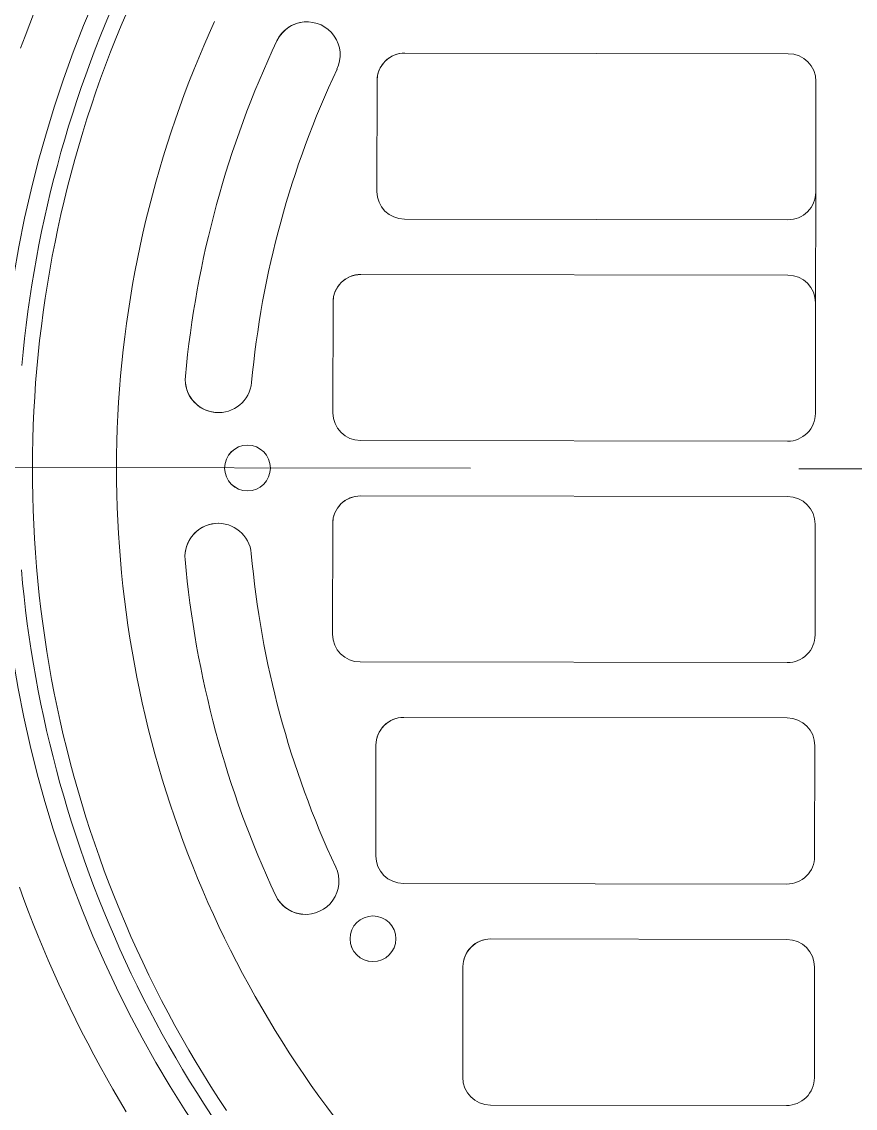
# Model space of a CAD drawing. Extents: x 766778 to 845620, y 133762 to 209800.
# Drawn here: x 783662.5 to 783853.5, y 191130.3 to 191379.5 of the extents above; entities that cross this region are included whole.
import ezdxf

# ---------------------------------------------------------------- set-up
doc = ezdxf.new("R2010")
doc.units = 0
doc.header["$MEASUREMENT"] = 0
doc.linetypes.add('CENTER', pattern=[2, 1.25, -0.25, 0.25, -0.25])
doc.layers.get('0').update_dxf_attribs({"color": 1, "linetype": 'CONTINUOUS'})
doc.layers.add('CENTER_LINES', color=1, linetype='CENTER')
doc.layers.add('LA-4748_SHOWN', color=2, linetype='CONTINUOUS', lineweight=53)

# ---------------------------------------------------------------- blocks, each defined once
blk = doc.blocks.new('ENGINE')
at = {"layer": 'CENTER_LINES', "color": 252, "linetype": 'Continuous', "lineweight": 9}
blk.add_line((942501.44, 205978.93), (942717.24, 205977.79), dxfattribs=at)
at = {"layer": 'CENTER_LINES', "color": 252, "linetype": 'Continuous', "lineweight": 5}
blk.add_line((942792.51, 205977.4), (942971.55, 205976.46), dxfattribs=at)
at = {"layer": 'LA-4748_SHOWN', "color": 252, "lineweight": 5}
for p, q in [((942617.69, 206082.92), (942616.58, 206080.12)), ((942635.08, 206082.86), (942633.86, 206079.99)), ((942637.51, 206079.64), (942638.79, 206082.63)), ((942616.58, 206080.12), (942615.51, 206077.3)), ((942633.86, 206079.99), (942632.69, 206077.11)), ((942657.7, 206077.7), (942658.95, 206080.45)), ((942636.27, 206076.63), (942637.51, 206079.64)), ((942656.48, 206074.94), (942657.7, 206077.7)), ((942615.51, 206077.3), (942614.46, 206074.48)), ((942632.69, 206077.11), (942631.54, 206074.21)), ((942635.06, 206073.6), (942636.27, 206076.63)), ((942631.54, 206074.21), (942630.43, 206071.3)), ((942633.89, 206070.57), (942635.06, 206073.6)), ((942655.29, 206072.17), (942656.48, 206074.94)), ((942702.51, 206073.08), (942790.41, 206072.64)), ((942630.43, 206071.3), (942629.36, 206068.38)), ((942632.76, 206067.51), (942633.89, 206070.57)), ((942654.14, 206069.38), (942655.29, 206072.17)), ((942629.36, 206068.38), (942628.31, 206065.45)), ((942631.67, 206064.45), (942632.76, 206067.51)), ((942653.02, 206066.57), (942654.14, 206069.38)), ((942628.31, 206065.45), (942627.3, 206062.5)), ((942651.94, 206063.76), (942653.02, 206066.57)), ((942696.13, 206066.76), (942696, 206041.36)), ((942796.73, 206066.26), (942796.34, 205990.06)), ((942630.62, 206061.37), (942631.67, 206064.45)), ((942650.89, 206060.93), (942651.94, 206063.76)), ((942627.3, 206062.5), (942626.33, 206059.54)), ((942629.6, 206058.28), (942630.62, 206061.37)), ((942649.88, 206058.08), (942650.89, 206060.93)), ((942626.33, 206059.54), (942625.39, 206056.57)), ((942628.62, 206055.17), (942629.6, 206058.28)), ((942648.9, 206055.23), (942649.88, 206058.08)), ((942625.39, 206056.57), (942624.49, 206053.59)), ((942627.68, 206052.06), (942628.62, 206055.17)), ((942647.96, 206052.36), (942648.9, 206055.23)), ((942624.49, 206053.59), (942623.62, 206050.6)), ((942623.62, 206050.6), (942622.78, 206047.6)), ((942626.78, 206048.93), (942627.68, 206052.06)), ((942647.05, 206049.48), (942647.96, 206052.36)), ((942622.78, 206047.6), (942621.98, 206044.59)), ((942625.91, 206045.79), (942626.78, 206048.93)), ((942646.18, 206046.59), (942647.05, 206049.48)), ((942625.09, 206042.64), (942625.91, 206045.79)), ((942645.34, 206043.69), (942646.18, 206046.59)), ((942621.98, 206044.59), (942621.21, 206041.58)), ((942624.3, 206039.49), (942625.09, 206042.64)), ((942644.54, 206040.78), (942645.34, 206043.69)), ((942621.21, 206041.58), (942620.48, 206038.55)), ((942643.77, 206037.86), (942644.54, 206040.78)), ((942620.48, 206038.55), (942619.78, 206035.51)), ((942623.55, 206036.32), (942624.3, 206039.49)), ((942643.05, 206034.94), (942643.77, 206037.86)), ((942619.78, 206035.51), (942619.12, 206032.47)), ((942622.85, 206033.14), (942623.55, 206036.32)), ((942622.18, 206029.96), (942622.85, 206033.14)), ((942642.35, 206032), (942643.05, 206034.94)), ((942790.22, 206034.54), (942702.32, 206034.98)), ((942619.12, 206032.47), (942618.49, 206029.42)), ((942641.69, 206029.05), (942642.35, 206032)), ((942618.49, 206029.42), (942617.9, 206026.36)), ((942621.54, 206026.76), (942622.18, 206029.96)), ((942641.07, 206026.1), (942641.69, 206029.05)), ((942617.9, 206026.36), (942617.35, 206023.3)), ((942620.95, 206023.56), (942621.54, 206026.76)), ((942640.49, 206023.14), (942641.07, 206026.1)), ((942617.35, 206023.3), (942616.83, 206020.23)), ((942620.4, 206020.36), (942620.95, 206023.56)), ((942639.94, 206020.17), (942640.49, 206023.14)), ((942616.83, 206020.23), (942616.34, 206017.15)), ((942619.89, 206017.14), (942620.4, 206020.36)), ((942639.43, 206017.2), (942639.94, 206020.17)), ((942692.26, 206022.33), (942790.15, 206021.84)), ((942616.34, 206017.15), (942615.89, 206014.07)), ((942619.41, 206013.92), (942619.89, 206017.14)), ((942638.95, 206014.22), (942639.43, 206017.2)), ((942685.87, 206016.02), (942685.75, 205990.62)), ((942615.89, 206014.07), (942615.48, 206010.98)), ((942618.98, 206010.7), (942619.41, 206013.92)), ((942638.51, 206011.23), (942638.95, 206014.22)), ((942615.48, 206010.98), (942615.1, 206007.89)), ((942618.58, 206007.47), (942618.98, 206010.7)), ((942638.11, 206008.24), (942638.51, 206011.23)), ((942615.1, 206007.89), (942614.76, 206004.79)), ((942637.74, 206005.25), (942638.11, 206008.24)), ((942618.23, 206004.23), (942618.58, 206007.47)), ((942637.41, 206002.25), (942637.74, 206005.25)), ((942614.76, 206004.79), (942614.46, 206001.7)), ((942617.91, 206000.99), (942618.23, 206004.23)), ((942617.63, 205997.75), (942617.91, 206000.99)), ((942637.12, 205999.24), (942637.41, 206002.25)), ((942617.4, 205994.5), (942617.63, 205997.75)), ((942636.86, 205996.23), (942637.12, 205999.24)), ((942636.64, 205993.22), (942636.86, 205996.23)), ((942617.2, 205991.25), (942617.4, 205994.5)), ((942636.46, 205990.21), (942636.64, 205993.22)), ((942617.04, 205988), (942617.2, 205991.25)), ((942616.93, 205984.75), (942617.04, 205988)), ((942636.31, 205987.2), (942636.46, 205990.21)), ((942636.21, 205984.18), (942636.31, 205987.2)), ((942616.85, 205981.5), (942616.93, 205984.75)), ((942636.14, 205981.16), (942636.21, 205984.18)), ((942789.96, 205983.74), (942692.06, 205984.23)), ((942616.82, 205978.24), (942616.85, 205981.5)), ((942636.1, 205978.15), (942636.14, 205981.16)), ((942616.82, 205974.99), (942616.82, 205978.24)), ((942636.11, 205975.13), (942636.1, 205978.15)), ((942616.87, 205971.73), (942616.82, 205974.99)), ((942636.15, 205972.11), (942636.11, 205975.13)), ((942616.95, 205968.48), (942616.87, 205971.73)), ((942636.23, 205969.09), (942636.15, 205972.11)), ((942789.9, 205971.04), (942692, 205971.53)), ((942617.07, 205965.23), (942616.95, 205968.48)), ((942636.34, 205966.08), (942636.23, 205969.09)), ((942636.5, 205963.06), (942636.34, 205966.08)), ((942617.24, 205961.98), (942617.07, 205965.23)), ((942636.69, 205960.05), (942636.5, 205963.06)), ((942685.62, 205965.22), (942685.49, 205939.82)), ((942796.09, 205939.26), (942796.22, 205964.66)), ((942617.44, 205958.73), (942617.24, 205961.98)), ((942617.69, 205955.48), (942617.44, 205958.73)), ((942636.91, 205957.04), (942636.69, 205960.05)), ((942617.97, 205952.24), (942617.69, 205955.48)), ((942637.17, 205954.04), (942636.91, 205957.04)), ((942614.22, 205954.86), (942614.49, 205951.75)), ((942637.47, 205951.03), (942637.17, 205954.04)), ((942614.49, 205951.75), (942614.8, 205948.65)), ((942618.29, 205949), (942617.97, 205952.24)), ((942637.81, 205948.03), (942637.47, 205951.03)), ((942614.8, 205948.65), (942615.15, 205945.56)), ((942618.66, 205945.77), (942618.29, 205949)), ((942638.18, 205945.04), (942637.81, 205948.03)), ((942615.15, 205945.56), (942615.53, 205942.47)), ((942619.06, 205942.54), (942618.66, 205945.77)), ((942638.59, 205942.05), (942638.18, 205945.04)), ((942615.53, 205942.47), (942615.95, 205939.38)), ((942619.5, 205939.31), (942619.06, 205942.54)), ((942639.04, 205939.06), (942638.59, 205942.05)), ((942615.95, 205939.38), (942616.4, 205936.3)), ((942619.98, 205936.09), (942619.5, 205939.31)), ((942639.52, 205936.09), (942639.04, 205939.06)), ((942616.4, 205936.3), (942616.89, 205933.22)), ((942620.5, 205932.88), (942619.98, 205936.09)), ((942640.04, 205933.11), (942639.52, 205936.09)), ((942616.89, 205933.22), (942617.42, 205930.15)), ((942640.6, 205930.15), (942640.04, 205933.11)), ((942691.81, 205933.43), (942789.71, 205932.94)), ((942621.06, 205929.68), (942620.5, 205932.88)), ((942617.42, 205930.15), (942617.98, 205927.09)), ((942621.66, 205926.48), (942621.06, 205929.68)), ((942641.19, 205927.19), (942640.6, 205930.15)), ((942617.98, 205927.09), (942618.58, 205924.03)), ((942622.3, 205923.28), (942621.66, 205926.48)), ((942641.81, 205924.23), (942641.19, 205927.19)), ((942618.58, 205924.03), (942619.21, 205920.98)), ((942622.98, 205920.1), (942622.3, 205923.28)), ((942642.48, 205921.29), (942641.81, 205924.23)), ((942619.21, 205920.98), (942619.87, 205917.94)), ((942643.18, 205918.35), (942642.48, 205921.29)), ((942789.64, 205920.24), (942701.74, 205920.68)), ((942623.69, 205916.93), (942622.98, 205920.1)), ((942643.91, 205915.43), (942643.18, 205918.35)), ((942619.87, 205917.94), (942620.57, 205914.91)), ((942624.45, 205913.76), (942623.69, 205916.93)), ((942620.57, 205914.91), (942621.31, 205911.88)), ((942625.24, 205910.6), (942624.45, 205913.76)), ((942644.69, 205912.51), (942643.91, 205915.43)), ((942695.36, 205914.37), (942695.23, 205888.97)), ((942795.83, 205888.46), (942795.96, 205913.86)), ((942621.31, 205911.88), (942622.08, 205908.86)), ((942626.07, 205907.46), (942625.24, 205910.6)), ((942645.49, 205909.6), (942644.69, 205912.51)), ((942622.08, 205908.86), (942622.89, 205905.85)), ((942646.34, 205906.71), (942645.49, 205909.6)), ((942622.89, 205905.85), (942623.73, 205902.85)), ((942626.94, 205904.32), (942626.07, 205907.46)), ((942647.22, 205903.82), (942646.34, 205906.71)), ((942627.85, 205901.2), (942626.94, 205904.32)), ((942648.13, 205900.94), (942647.22, 205903.82)), ((942623.73, 205902.85), (942624.6, 205899.86)), ((942628.8, 205898.08), (942627.85, 205901.2)), ((942649.08, 205898.08), (942648.13, 205900.94)), ((942624.6, 205899.86), (942625.51, 205896.89)), ((942629.79, 205894.98), (942628.8, 205898.08)), ((942650.07, 205895.23), (942649.08, 205898.08)), ((942625.51, 205896.89), (942626.46, 205893.92)), ((942626.46, 205893.92), (942627.44, 205890.96)), ((942630.82, 205891.89), (942629.79, 205894.98)), ((942651.09, 205892.39), (942650.07, 205895.23)), ((942627.44, 205890.96), (942628.45, 205888.02)), ((942631.88, 205888.82), (942630.82, 205891.89)), ((942652.15, 205889.56), (942651.09, 205892.39)), ((942632.98, 205885.75), (942631.88, 205888.82)), ((942653.24, 205886.74), (942652.15, 205889.56)), ((942628.45, 205888.02), (942629.5, 205885.08)), ((942634.12, 205882.71), (942632.98, 205885.75)), ((942654.36, 205883.94), (942653.24, 205886.74)), ((942629.5, 205885.08), (942630.58, 205882.16)), ((942655.52, 205881.16), (942654.36, 205883.94)), ((942613.5, 205882.07), (942614.51, 205879.24)), ((942630.58, 205882.16), (942631.69, 205879.25)), ((942635.29, 205879.67), (942634.12, 205882.71)), ((942656.71, 205878.38), (942655.52, 205881.16)), ((942789.45, 205882.14), (942701.55, 205882.58)), ((942614.51, 205879.24), (942615.56, 205876.41)), ((942631.69, 205879.25), (942632.84, 205876.36)), ((942636.51, 205876.65), (942635.29, 205879.67)), ((942657.94, 205875.63), (942656.71, 205878.38)), ((942615.56, 205876.41), (942616.64, 205873.6)), ((942632.84, 205876.36), (942634.02, 205873.48)), ((942637.76, 205873.65), (942636.51, 205876.65)), ((942659.2, 205872.89), (942657.94, 205875.63)), ((942616.64, 205873.6), (942617.74, 205870.8)), ((942634.02, 205873.48), (942635.24, 205870.61)), ((942639.04, 205870.66), (942637.76, 205873.65)), ((942617.74, 205870.8), (942618.88, 205868.01)), ((942635.24, 205870.61), (942636.49, 205867.76)), ((942640.36, 205867.68), (942639.04, 205870.66)), ((942660.49, 205870.16), (942659.2, 205872.89)), ((942661.82, 205867.45), (942660.49, 205870.16)), ((942789.39, 205869.44), (942721.49, 205869.78)), ((942618.88, 205868.01), (942620.05, 205865.24)), ((942636.49, 205867.76), (942637.77, 205864.92)), ((942641.72, 205864.72), (942640.36, 205867.68)), ((942663.18, 205864.75), (942661.82, 205867.45)), ((942620.05, 205865.24), (942621.24, 205862.48)), ((942637.77, 205864.92), (942639.09, 205862.1)), ((942643.12, 205861.78), (942641.72, 205864.72)), ((942664.57, 205862.08), (942663.18, 205864.75)), ((942715.11, 205863.47), (942714.98, 205838.07)), ((942621.24, 205862.48), (942622.47, 205859.73)), ((942639.09, 205862.1), (942640.43, 205859.29)), ((942644.55, 205858.86), (942643.12, 205861.78)), ((942666, 205859.42), (942664.57, 205862.08)), ((942795.58, 205837.66), (942795.71, 205863.06)), ((942622.47, 205859.73), (942623.72, 205856.99)), ((942640.43, 205859.29), (942641.81, 205856.5)), ((942646.02, 205855.95), (942644.55, 205858.86)), ((942667.46, 205856.77), (942666, 205859.42)), ((942623.72, 205856.99), (942625.01, 205854.26)), ((942641.81, 205856.5), (942643.23, 205853.72)), ((942647.52, 205853.07), (942646.02, 205855.95)), ((942668.95, 205854.15), (942667.46, 205856.77)), ((942625.01, 205854.26), (942626.32, 205851.55)), ((942643.23, 205853.72), (942644.67, 205850.96)), ((942670.47, 205851.54), (942668.95, 205854.15)), ((942626.32, 205851.55), (942627.66, 205848.86)), ((942644.67, 205850.96), (942646.15, 205848.22)), ((942649.06, 205850.2), (942647.52, 205853.07)), ((942672.02, 205848.96), (942670.47, 205851.54)), ((942627.66, 205848.86), (942629.03, 205846.18)), ((942646.15, 205848.22), (942647.66, 205845.49)), ((942650.63, 205847.35), (942649.06, 205850.2)), ((942673.61, 205846.39), (942672.02, 205848.96)), ((942629.03, 205846.18), (942630.42, 205843.51)), ((942652.23, 205844.52), (942650.63, 205847.35)), ((942675.22, 205843.84), (942673.61, 205846.39)), ((942630.42, 205843.51), (942631.85, 205840.86)), ((942647.66, 205845.49), (942649.2, 205842.78)), ((942653.88, 205841.71), (942652.23, 205844.52)), ((942676.87, 205841.31), (942675.22, 205843.84)), ((942631.85, 205840.86), (942633.3, 205838.22)), ((942649.2, 205842.78), (942650.77, 205840.09)), ((942655.55, 205838.92), (942653.88, 205841.71)), ((942678.55, 205838.8), (942676.87, 205841.31)), ((942633.3, 205838.22), (942634.78, 205835.6)), ((942650.77, 205840.09), (942652.37, 205837.42)), ((942657.26, 205836.15), (942655.55, 205838.92)), ((942680.26, 205836.32), (942678.55, 205838.8)), ((942652.37, 205837.42), (942654, 205834.77)), ((942659.01, 205833.4), (942657.26, 205836.15)), ((942682, 205833.85), (942680.26, 205836.32)), ((942634.78, 205835.6), (942636.29, 205832.99)), ((942654, 205834.77), (942655.66, 205832.14)), ((942660.78, 205830.67), (942659.01, 205833.4)), ((942683.77, 205831.41), (942682, 205833.85)), ((942636.29, 205832.99), (942637.82, 205830.4)), ((942655.66, 205832.14), (942657.35, 205829.52)), ((942685.58, 205828.99), (942683.77, 205831.41)), ((942789.2, 205831.34), (942721.3, 205831.68))]:
    blk.add_line(p, q, dxfattribs=at)
for centre in [(942666.13, 205978.01), (942694.51, 205869.92)]:
    blk.add_circle(centre, 5.25, dxfattribs=at)
for centre, radius, start, end in [((942680.07, 206072.71), 7.62, 89.7161, 154.626), ((942680.07, 206072.71), 7.62, 334.626, 154.626), ((942702.48, 206066.73), 6.35, 89.7159, 179.7114), ((942702.48, 206066.73), 6.35, 89.7114, 179.7114), ((942790.38, 206066.29), 6.35, 359.7114, 89.7114), ((942702.35, 206041.33), 6.35, 179.7114, 269.7114), ((942790.25, 206040.89), 6.35, 269.7114, 359.7114), ((942790.25, 206040.89), 6.35, 269.7114, 269.7156), ((942692.22, 206015.98), 6.35, 89.7159, 179.7114), ((942692.22, 206015.98), 6.35, 89.7114, 179.7114), ((942790.12, 206015.49), 6.35, 359.7114, 89.7114), ((942659.54, 205998.37), 7.62, 174.4955, 269.7157), ((942659.54, 205998.37), 7.62, 174.4955, 354.4955), ((942692.1, 205990.58), 6.35, 179.7114, 269.7114), ((942789.99, 205990.09), 6.35, 269.7114, 359.7114), ((942666.13, 205978.01), 5.25, 89.7162, 269.7156), ((942789.99, 205990.09), 6.35, 269.7114, 269.7156), ((942691.97, 205965.18), 6.35, 89.7159, 179.7114), ((942691.97, 205965.18), 6.35, 89.7114, 179.7114), ((942789.87, 205964.69), 6.35, 359.7114, 89.7114), ((942659.34, 205957.73), 7.62, 89.7161, 184.9273), ((942659.34, 205957.73), 7.62, 4.9273, 184.9273), ((942691.84, 205939.78), 6.35, 179.7114, 269.7114), ((942789.74, 205939.29), 6.35, 269.7114, 359.7114), ((942789.74, 205939.29), 6.35, 269.7114, 269.7156), ((942701.71, 205914.33), 6.35, 89.7159, 179.7114), ((942701.71, 205914.33), 6.35, 89.7114, 179.7114), ((942789.61, 205913.89), 6.35, 359.7114, 89.7114), ((942701.58, 205888.93), 6.35, 179.7114, 269.7114), ((942789.48, 205888.49), 6.35, 269.7114, 359.7114), ((942679.12, 205883.18), 7.62, 204.7968, 24.7968), ((942789.48, 205888.49), 6.35, 269.7114, 269.7156), ((942679.12, 205883.18), 7.62, 204.7968, 269.7157), ((942694.51, 205869.92), 5.25, 89.7162, 269.7156), ((942721.46, 205863.43), 6.35, 89.7159, 179.7114), ((942721.46, 205863.43), 6.35, 89.7114, 179.7114), ((942789.36, 205863.09), 6.35, 359.7114, 89.7114), ((942721.33, 205838.03), 6.35, 179.7114, 269.7114), ((942789.23, 205837.69), 6.35, 269.7114, 359.7114), ((942789.23, 205837.69), 6.35, 269.7114, 269.7156)]:
    blk.add_arc(centre, radius, start, end, dxfattribs=at)
for major_axis, start_param, end_param in [((22.43, -272.2), 4.712389, 10.821041), ((22.17, 230.07), 1.224008, 1.570796), ((20.71, 214.9), 1.224008, 1.570796), ((18.54, -215.1), 4.712389, 5.059177), ((19.85, -230.29), 4.712389, 5.059177)]:
    blk.add_ellipse((942882.03, 205976.93), major_axis=major_axis, ratio=1, start_param=start_param, end_param=end_param, dxfattribs=at)

msp = doc.modelspace()

# ---------------------------------------------------------------- block references
at = {"color": 7, "linetype": 'Continuous', "rotation": 0.1984573570547499}
msp.add_blockref('ENGINE', (-158232.80366, -17964.77499), dxfattribs=at)

doc.saveas('drawing.dxf')
